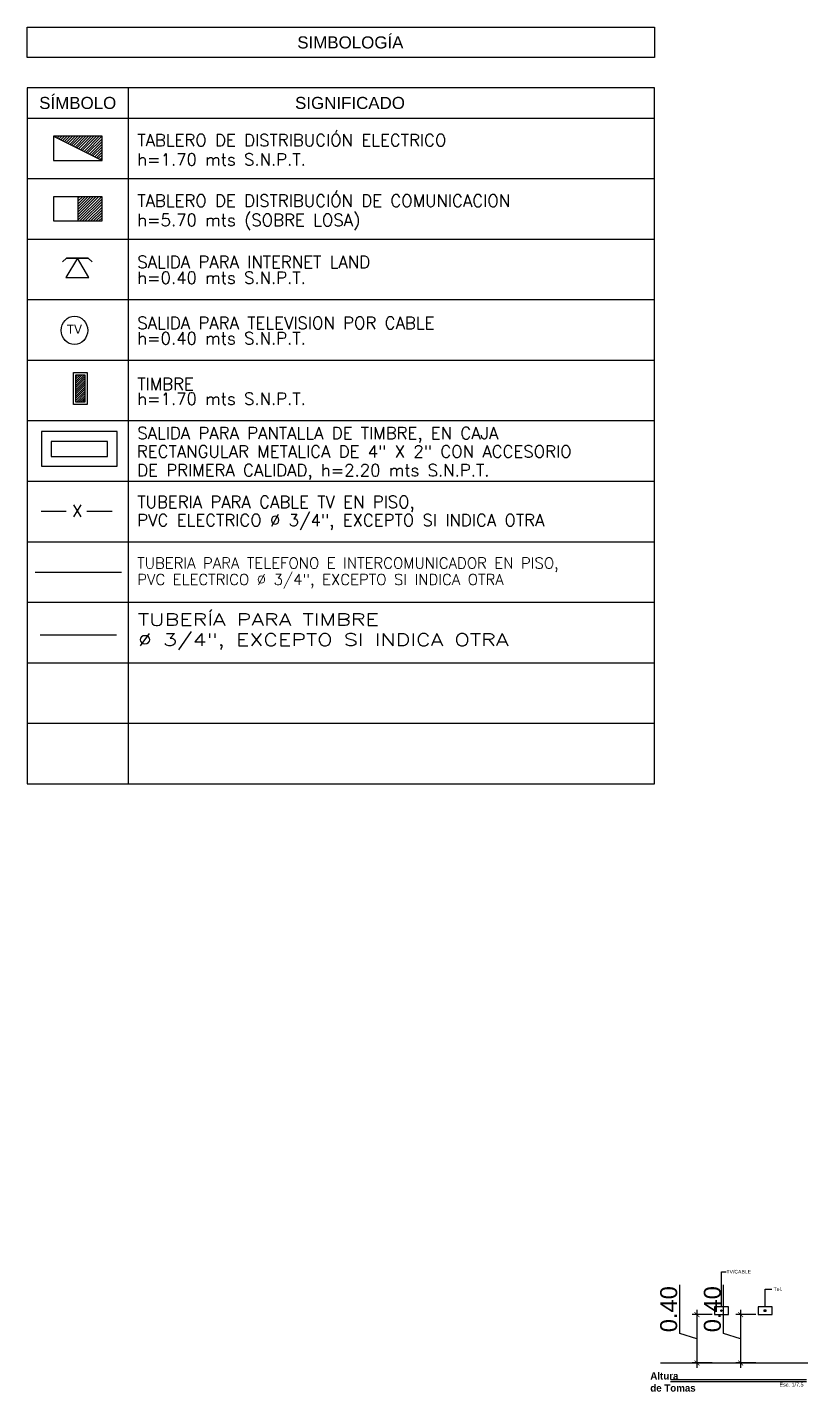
# Model space of a CAD drawing. Header units: inches. Extents: x -370 to 18, y -197 to 199.
# Drawn here: x -257.97 to -251.52, y -194.21 to -182.94 of the extents above; entities that cross this region are included whole.
import ezdxf
from ezdxf.enums import TextEntityAlignment as Align

# ---------------------------------------------------------------- set-up
doc = ezdxf.new("R2010")
doc.units = ezdxf.units.IN
doc.header["$MEASUREMENT"] = 0
doc.header["$PDMODE"] = 34
doc.header["$PDSIZE"] = 0.2
doc.linetypes.add('CENTER2', pattern=[28.575, 19.05, -3.175, 3.175, -3.175])
doc.linetypes.add('HIDDEN', pattern=[0.375, 0.25, -0.125])
doc.layers.add('ESPECIALES', color=2, linetype='Continuous')
doc.layers.add('PLUMBING', color=2, linetype='Continuous')
doc.styles.add('ARIAL', font='arial.ttf', dxfattribs={"height": 0.14})
doc.styles.add('ROMANS', font='romans.shx', dxfattribs={"width": 1.35})
doc.dimstyles.new('COTA-20', dxfattribs={"dimscale": 0.02, "dimtxt": 1, "dimasz": 2, "dimexe": 2, "dimexo": 1, "dimgap": 1, "dimtad": 1, "dimzin": 1, "dimdsep": 46, "dimtxsty": 'ARIAL', "dimblk": 'ARCHTICK', "dimcen": 2, "dimdle": 2, "dimclrd": 2, "dimclre": 1, "dimclrt": 2, "dimaunit": 1, "dimadec": 0, "dimazin": 0, "dimtfac": 1, "dimtofl": 0, "dimtmove": 1, "dimatfit": 3, "dimfxl": 1, "dimtvp": 1, "dimtolj": 1, "dimtzin": 1, "dimarcsym": 0})

# ---------------------------------------------------------------- blocks, each defined once
blk = doc.blocks.new('TV0.30')
at = {"layer": 'ESPECIALES', "color": 3}
blk.add_circle((-0.115, 0), 0.156, dxfattribs=at)
at = {"layer": 'ESPECIALES', "color": 2, "linetype": 'Continuous', "style": 'ARIAL'}
blk.add_text('TV', height=0.1, dxfattribs=at).set_placement((-0.205, -0.038))
blk = doc.blocks.new('TELEFONO')
at = {"layer": 'ESPECIALES', "color": 3}
blk.add_lwpolyline([(-0.36, 0.209), (-0.36, -0.208), (0, 0), (0, -0.199), (-0.073, -0.272), (0, -0.199), (0, 0.2), (-0.073, 0.273), (0, 0.2), (0, 0)], close=True, dxfattribs=at)
blk = doc.blocks.new('_ArchTick')
at = {"color": 0, "linetype": 'ByBlock', "const_width": 0.15}
blk.add_lwpolyline([(-0.5, -0.5), (0.5, 0.5)], dxfattribs=at)
blk = doc.blocks.new('*D710')
at = {"color": 2, "lineweight": -2, "transparency": 16777216}
for p, q in [((-252.58, -193.729), (-252.58, -193.326)), ((-252.439, -193.532), (-252.439, -194.012)), ((-252.439, -193.772), (-252.58, -193.729))]:
    blk.add_line(p, q, dxfattribs=at)
at = {"color": 1, "lineweight": -2, "transparency": 16777216}
for p, q in [((-252.314, -193.572), (-252.479, -193.572)), ((-252.314, -193.972), (-252.479, -193.972))]:
    blk.add_line(p, q, dxfattribs=at)
at = {"layer": 'DEFPOINTS', "color": 0, "transparency": 16777216}
for p in [(-252.294, -193.572), (-252.439, -193.972), (-252.294, -193.972)]:
    blk.add_point(p, dxfattribs=at)
at = {"color": 2, "lineweight": -2, "transparency": 16777216, "xscale": 0.04, "yscale": 0.04, "zscale": 0.04}
for p, rotation in [((-252.439, -193.572), 90), ((-252.439, -193.972), 270)]:
    blk.add_blockref('_ArchTick', p, dxfattribs=dict(at, rotation=rotation))
at = {"color": 2, "transparency": 16777216, "insert": (-252.672, -193.528), "char_height": 0.14, "attachment_point": 5, "rotation": 90, "style": 'ARIAL'}
blk.add_mtext('\\A1;0.40', dxfattribs=at)
blk = doc.blocks.new('*D711')
at = {"color": 2, "lineweight": -2, "transparency": 16777216}
for p, q in [((-252.219, -193.729), (-252.219, -193.326)), ((-252.078, -193.532), (-252.078, -194.012)), ((-252.078, -193.772), (-252.219, -193.729))]:
    blk.add_line(p, q, dxfattribs=at)
at = {"color": 1, "lineweight": -2, "transparency": 16777216}
for p, q in [((-251.953, -193.572), (-252.118, -193.572)), ((-251.953, -193.972), (-252.118, -193.972))]:
    blk.add_line(p, q, dxfattribs=at)
at = {"layer": 'DEFPOINTS', "color": 0, "transparency": 16777216}
for p in [(-251.933, -193.572), (-252.078, -193.972), (-251.933, -193.972)]:
    blk.add_point(p, dxfattribs=at)
at = {"color": 2, "lineweight": -2, "transparency": 16777216, "xscale": 0.04, "yscale": 0.04, "zscale": 0.04}
for p, rotation in [((-252.078, -193.572), 90), ((-252.078, -193.972), 270)]:
    blk.add_blockref('_ArchTick', p, dxfattribs=dict(at, rotation=rotation))
at = {"color": 2, "transparency": 16777216, "insert": (-252.311, -193.528), "char_height": 0.14, "attachment_point": 5, "rotation": 90, "style": 'ARIAL'}
blk.add_mtext('\\A1;0.40', dxfattribs=at)

msp = doc.modelspace()

# ---------------------------------------------------------------- hatches: boundary and pattern name
h = msp.add_hatch()
h.set_pattern_fill('ANSI31', color=1, scale=0.1)
h.set_pattern_definition([(45, (38.940294, 0.271068), (-0.00883883476, 0.00883883476), [])])
h.paths.add_polyline_path([(-257.49633, -185.80816), (-257.57061, -185.80816), (-257.57061, -186.0332), (-257.49633, -186.0332)])
at = {"layer": 'ESPECIALES', "ltscale": 0.6}
h = msp.add_hatch(dxfattribs=at)
h.set_pattern_fill('ANSI31', color=2, scale=0.125, style=0)
h.set_pattern_definition([(45, (-257.554819, -183.837374), (-0.01104854, 0.01104854), [])])
h.paths.add_polyline_path([(-257.35482, -184.03737), (-257.35482, -183.83737), (-257.75482, -183.83737)])
h = msp.add_hatch(dxfattribs=at)
h.set_pattern_fill('ANSI31', color=2, scale=0.005, style=0)
h.set_pattern_definition([(45, (-588281.347792, 3509043.812588), (-0.011225320151336, 0.011225320151336), [])])
h.paths.add_polyline_path([(-257.35482, -184.33737), (-257.55482, -184.33737), (-257.55482, -184.53737), (-257.35482, -184.53737)])

# ---------------------------------------------------------------- linework, layer by layer
at = {"color": 1, "linetype": 'Continuous'}
for p, q in [((-252.23672, -193.50713), (-252.23672, -193.21821)), ((-252.23672, -193.21821), (-252.19741, -193.21821)), ((-251.87578, -193.50713), (-251.87578, -193.36157)), ((-251.87578, -193.36157), (-251.82101, -193.36157))]:
    msp.add_line(p, q, dxfattribs=at)
at = {"color": 4}
msp.add_line((-252.74155, -193.97168), (-251.52401, -193.97168), dxfattribs=at)
msp.add_line((-252.74155, -193.97168), (-251.52401, -193.97168), dxfattribs=at)
at = {"color": 5}
for points in [[(-257.59061, -185.78816), (-257.47633, -185.78816), (-257.47633, -186.0532), (-257.59061, -186.0532)], [(-257.85467, -186.27783), (-257.85467, -186.56323), (-257.22838, -186.56323), (-257.22838, -186.27783)]]:
    msp.add_lwpolyline(points, close=True, dxfattribs=at)
at = {"color": 2}
for points in [[(-257.57061, -185.80816), (-257.49633, -185.80816), (-257.49633, -186.0332), (-257.57061, -186.0332)], [(-257.77467, -186.35783), (-257.77467, -186.48323), (-257.30838, -186.48323), (-257.30838, -186.35783)]]:
    msp.add_lwpolyline(points, close=True, dxfattribs=at)
at = {"color": 3, "linetype": 'CENTER2', "ltscale": 0.4}
msp.add_lwpolyline([(-257.86479, -187.95564), (-257.23496, -187.95564)], dxfattribs=at)
at = {"color": 4}
for points in [[(-252.29422, -193.50713), (-252.29422, -193.57213), (-252.17922, -193.57213), (-252.17922, -193.50713)], [(-251.93328, -193.50713), (-251.93328, -193.57213), (-251.81828, -193.57213), (-251.81828, -193.50713)], [(-251.93328, -193.50713), (-251.93328, -193.57213), (-251.81828, -193.57213), (-251.81828, -193.50713)]]:
    msp.add_lwpolyline(points, close=True, dxfattribs=at)
at = {"layer": 'ESPECIALES', "color": 3}
for p, q in [((-252.78967, -183.437), (-257.97224, -183.437)), ((-257.97224, -183.437), (-257.97224, -189.187)), ((-257.1389, -183.437), (-257.1389, -183.687)), ((-252.78967, -189.187), (-252.78967, -183.437)), ((-257.97224, -183.687), (-252.78967, -183.687)), ((-257.85624, -186.93592), (-257.65053, -186.93592)), ((-257.48085, -186.93592), (-257.27085, -186.93592)), ((-257.97224, -189.187), (-252.78967, -189.187))]:
    msp.add_line(p, q, dxfattribs=at)
at = {"layer": 'ESPECIALES', "color": 2}
for p, q in [((-257.1389, -183.687), (-257.1389, -189.187)), ((-257.97224, -184.187), (-252.78967, -184.187)), ((-257.97224, -184.687), (-252.78967, -184.687)), ((-257.97224, -184.687), (-252.78967, -184.687)), ((-257.97224, -185.187), (-252.78967, -185.187)), ((-257.97224, -185.187), (-252.78967, -185.187)), ((-257.97224, -185.687), (-252.78967, -185.687)), ((-257.97224, -186.187), (-252.78967, -186.187)), ((-257.97224, -186.687), (-252.78967, -186.687)), ((-257.97224, -187.187), (-252.78967, -187.187)), ((-257.97224, -187.687), (-252.78967, -187.687)), ((-257.97224, -188.187), (-252.78967, -188.187)), ((-257.97224, -188.687), (-252.78967, -188.687)), ((-252.65599, -194.10802), (-251.53488, -194.10802))]:
    msp.add_line(p, q, dxfattribs=at)
at = {"layer": 'ESPECIALES', "color": 3, "ltscale": 0.6}
for p, q in [((-257.75482, -183.83737), (-257.35482, -184.03737)), ((-257.55482, -184.33737), (-257.55482, -184.53737))]:
    msp.add_line(p, q, dxfattribs=at)
at = {"layer": 'ESPECIALES', "color": 3, "linetype": 'HIDDEN', "ltscale": 4}
msp.add_line((-257.90754, -187.43982, 5), (-257.19487, -187.43982), dxfattribs=at)
at = {"layer": 'ESPECIALES', "color": 1}
msp.add_line((-252.65652, -194.12462), (-251.5354, -194.12462), dxfattribs=at)
at = {"layer": 'ESPECIALES', "color": 4}
msp.add_lwpolyline([(-252.78967, -182.937), (-252.78967, -183.187), (-257.97224, -183.187), (-257.97224, -182.937)], close=True, dxfattribs=at)
at = {"layer": 'ESPECIALES', "color": 3, "ltscale": 0.6}
for points in [[(-257.75482, -184.03737), (-257.35482, -184.03737), (-257.35482, -183.83737), (-257.75482, -183.83737)], [(-257.75482, -184.53737), (-257.35482, -184.53737), (-257.35482, -184.33737), (-257.75482, -184.33737)]]:
    msp.add_lwpolyline(points, close=True, dxfattribs=at)
at = {"layer": 'PLUMBING'}
for points in [[(-251.88274, -193.53365), (-251.86993, -193.53365), (-251.86993, -193.54624), (-251.88274, -193.54624)], [(-251.88111, -193.54518), (-251.87116, -193.54518), (-251.87116, -193.53472), (-251.88111, -193.53472)]]:
    msp.add_lwpolyline(points, close=True, dxfattribs=at)
for radius in [0.00629, 0.00501]:
    msp.add_circle((-252.23677, -193.53962), radius, dxfattribs=at)

# ---------------------------------------------------------------- block references
at = {"layer": 'ESPECIALES', "xscale": 0.4499999999998181, "yscale": 0.4499999999998181, "zscale": 0.4499999999998181, "rotation": 90}
msp.add_blockref('TELEFONO', (-257.55861, -184.84327), dxfattribs=at)
at = {"layer": 'ESPECIALES', "linetype": 'ByBlock', "xscale": 0.7000000000000455, "yscale": 0.75, "zscale": 0.753}
msp.add_blockref('TV0.30', (-257.50199, -185.44097), dxfattribs=at)

# ---------------------------------------------------------------- texts
at = {"color": 2, "char_height": 0.03, "attachment_point": 5, "style": 'ARIAL'}
for s, insert in [('\\A1;TV/CABLE', (-252.09375, -193.21821)), ('\\A1;Tel.', (-251.77101, -193.36157))]:
    msp.add_mtext(s, dxfattribs=dict(at, insert=insert))
at = {"color": 4, "insert": (-252.63718, -194.12925), "char_height": 0.06, "attachment_point": 5, "style": 'ARIAL'}
msp.add_mtext('\\pxql;{\\fEras Bold ITC|b0|i0|c0|p34;Altura \\Pde Tomas}', dxfattribs=at)
at = {"color": 3, "insert": (-251.65813, -194.1518), "char_height": 0.032, "attachment_point": 5, "style": 'ARIAL'}
msp.add_mtext('Esc. 1/7.5', dxfattribs=at)
at = {"layer": 'ESPECIALES', "color": 2, "style": 'ARIAL'}
for s, p in [('SIMBOLOGÍA', (-255.30286, -183.062)), ('SÍMBOLO', (-257.55557, -183.562)), ('SIGNIFICADO', (-255.30595, -183.562))]:
    msp.add_text(s, height=0.1, dxfattribs=at).set_placement(p, align=Align.MIDDLE_CENTER)
at = {"layer": 'ESPECIALES', "color": 2, "style": 'ROMANS'}
for s, height, p in [('TABLERO DE DISTRIBUCIÓN ELECTRICO', 0.1, (-257.0639, -183.91983)), ('h=1.70 mts S.N.P.T.', 0.1, (-257.0639, -184.07932)), ('TABLERO DE DISTRIBUCIÓN DE COMUNICACION', 0.1, (-257.0639, -184.41983)), ('h=5.70 mts (SOBRE LOSA)', 0.1, (-257.0639, -184.57932)), ('SALIDA PARA INTERNET LAND', 0.1, (-257.0639, -184.92589)), ('h=0.40 mts S.N.P.T.', 0.1, (-257.0639, -185.05645)), ('SALIDA PARA TELEVISION POR CABLE', 0.1, (-257.0639, -185.42984)), ('h=0.40 mts S.N.P.T.', 0.1, (-257.0639, -185.55645)), ('TIMBRE ', 0.1, (-257.0639, -185.93378)), ('h=1.70 mts S.N.P.T.', 0.1, (-257.0639, -186.05645)), ('SALIDA PARA PANTALLA DE TIMBRE, EN CAJA ', 0.1, (-257.0639, -186.33989)), ('RECTANGULAR METALICA DE 4" X 2" CON ACCESORIO', 0.1, (-257.06651, -186.49196)), ('DE PRIMERA CALIDAD, h=2.20 mts S.N.P.T.', 0.1, (-257.0639, -186.6464)), ('TUBERIA PARA CABLE TV EN PISO,', 0.1, (-257.0639, -186.90887)), ('PVC ELECTRICO %%C 3/4", EXCEPTO SI INDICA OTRA', 0.1, (-257.0639, -187.05915)), ('TUBERIA PARA TELEFONO E INTERCOMUNICADOR EN PISO,', 0.09, (-257.0639, -187.40887)), ('PVC ELECTRICO %%C 3/4", EXCEPTO SI INDICA OTRA', 0.09, (-257.0639, -187.54412))]:
    msp.add_text(s, height=height, dxfattribs=at).set_placement(p)
at = {"layer": 'ESPECIALES', "color": 3, "style": 'ROMANS'}
msp.add_text('X', height=0.1, dxfattribs=at).set_placement((-257.60302, -186.98133))
at = {"layer": 'ESPECIALES', "color": 2, "insert": (-257.05787, -187.78006), "char_height": 0.1, "width": 3.7668187, "attachment_point": 1, "style": 'ROMANS'}
msp.add_mtext('TUBERÍA PARA TIMBRE \\P%%C 3/4", EXCEPTO SI INDICA OTRA', dxfattribs=at)

# ---------------------------------------------------------------- dimensions: what is measured, and where the dimension line sits
at = {"color": 2}
for base, p1, p2, picture, middle in [((-252.43868, -193.97168), (-252.29422, -193.57213), (-252.29422, -193.97168), '*D710', (-252.67164, -193.70946)), ((-252.07773, -193.97168), (-251.93328, -193.57213), (-251.93328, -193.97168), '*D711', (-252.31069, -193.70946))]:
    dim = msp.add_linear_dim(base=base, p1=p1, p2=p2, angle=90, dimstyle='COTA-20', dxfattribs=at)
    dim.commit()
    dim.dimension.update_dxf_attribs({"geometry": picture, "text_midpoint": middle})

doc.saveas('drawing.dxf')
